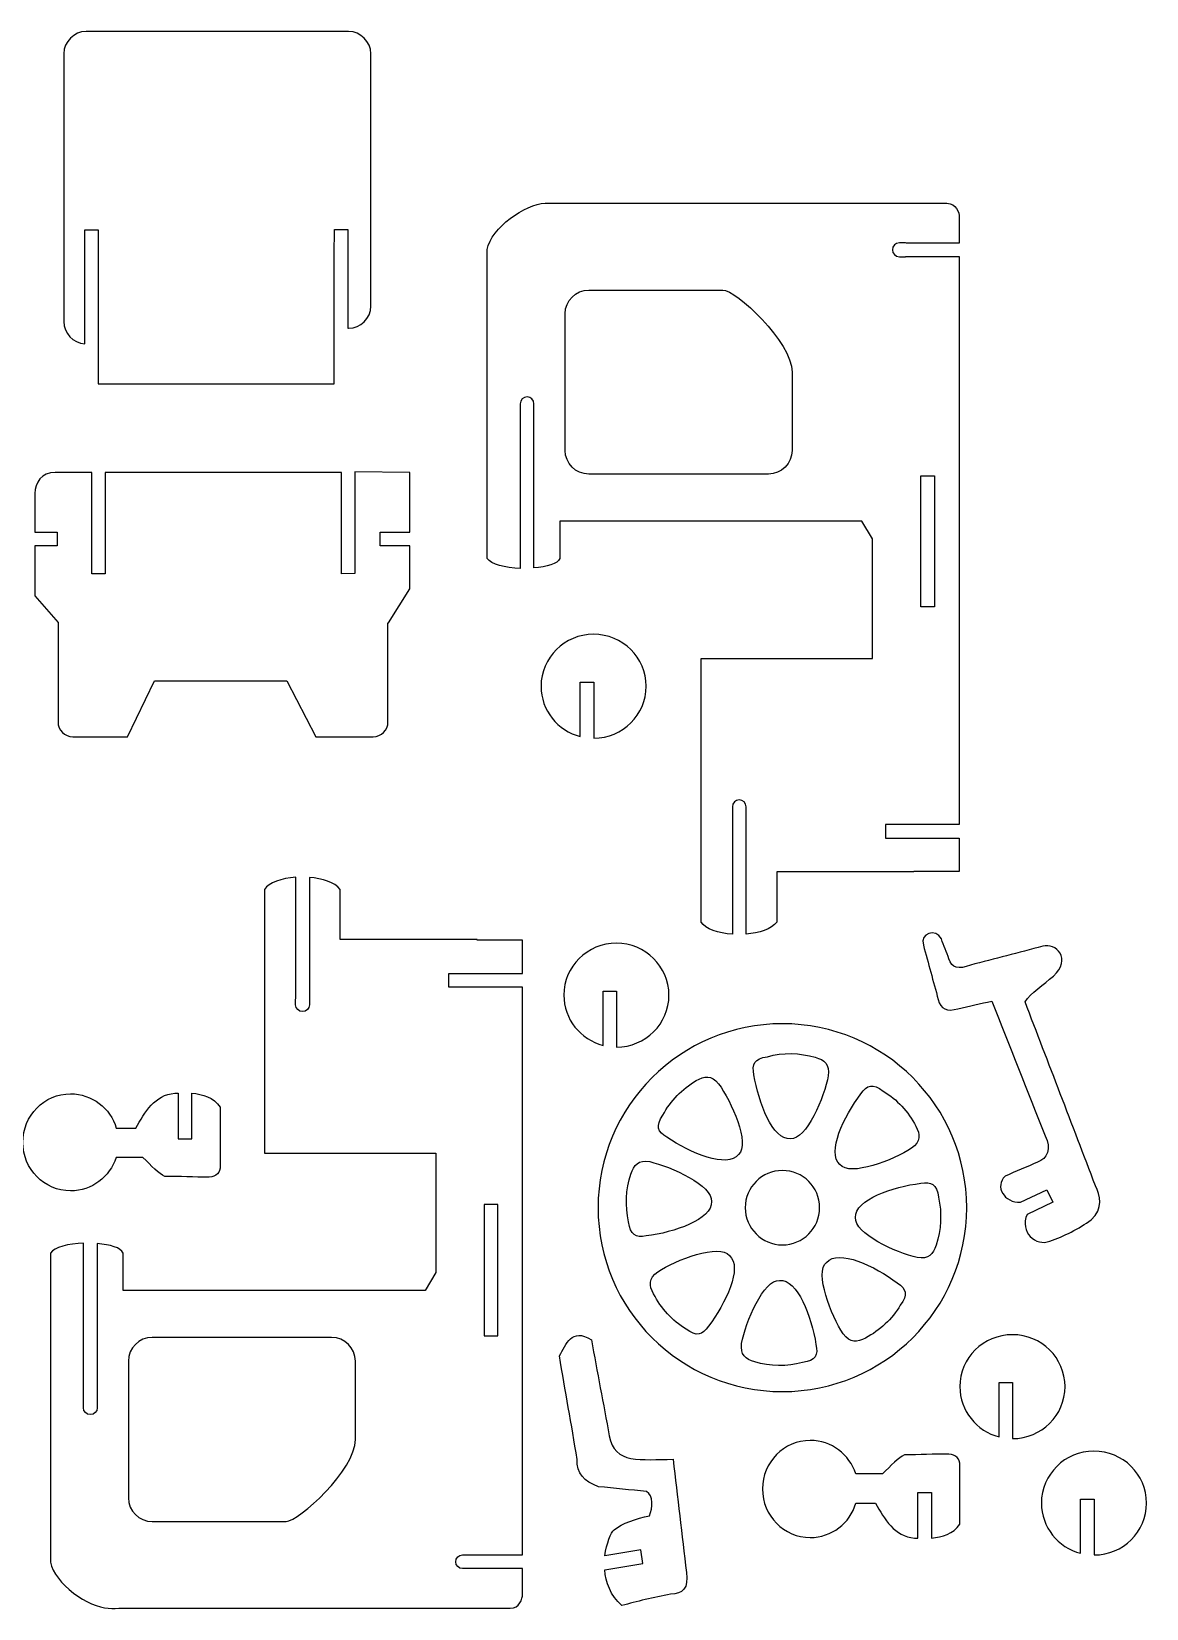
# Model space of a CAD drawing. Header units: inches. Extents: x -13.8 to 13.8, y -11.6 to 11.6.
# Drawn here: x -1.54 to 13.84, y -11.32 to 10.44 of the extents above; entities that cross this region are included whole.
import ezdxf

# ---------------------------------------------------------------- set-up
doc = ezdxf.new("R2010")
doc.units = ezdxf.units.IN
doc.header["$MEASUREMENT"] = 0
doc.layers.add('Layer 1', color=7, linetype='Continuous')

msp = doc.modelspace()

# ---------------------------------------------------------------- linework, layer by layer
at = {"layer": 'Layer 1', "color": 177}
for points, knots in [([(3.139, 10.13), (3.139, 10.13), (3.139, 6.65), (3.139, 6.65), (3.139, 6.65), (3.139, 6.482), (3.001, 6.344), (2.832, 6.344), (2.832, 6.344), (2.832, 6.344), (2.823, 6.344), (2.823, 6.344), (2.823, 6.344), (2.823, 6.344), (2.823, 7.704), (2.823, 7.704), (2.823, 7.704), (2.823, 7.704), (2.636, 7.704), (2.636, 7.704), (2.636, 7.704), (2.636, 7.704), (2.636, 7.539), (2.636, 7.539), (2.636, 7.539), (2.635, 7.528), (2.635, 7.516), (2.635, 7.503), (2.635, 7.503), (2.635, 7.503), (2.635, 5.575), (2.635, 5.575), (2.635, 5.575), (2.635, 5.575), (-0.621, 5.575), (-0.621, 5.575), (-0.621, 5.575), (-0.621, 5.575), (-0.621, 7.703), (-0.621, 7.703), (-0.621, 7.703), (-0.621, 7.703), (-0.809, 7.703), (-0.809, 7.703), (-0.809, 7.703), (-0.809, 7.703), (-0.809, 6.13), (-0.809, 6.13), (-0.809, 6.13), (-0.969, 6.141), (-1.096, 6.274), (-1.096, 6.436), (-1.096, 6.436), (-1.096, 6.436), (-1.096, 10.13), (-1.096, 10.13), (-1.096, 10.13), (-1.096, 10.299), (-0.958, 10.437), (-0.789, 10.437), (-0.789, 10.437), (-0.789, 10.437), (2.832, 10.437), (2.832, 10.437), (2.832, 10.437), (3.001, 10.437), (3.139, 10.299), (3.139, 10.13)], [0, 0, 0, 0, 0.055556, 0.055556, 0.055556, 0.055556, 0.111111, 0.111111, 0.111111, 0.111111, 0.166667, 0.166667, 0.166667, 0.166667, 0.222222, 0.222222, 0.222222, 0.222222, 0.277778, 0.277778, 0.277778, 0.277778, 0.333333, 0.333333, 0.333333, 0.333333, 0.388889, 0.388889, 0.388889, 0.388889, 0.444444, 0.444444, 0.444444, 0.444444, 0.5, 0.5, 0.5, 0.5, 0.555556, 0.555556, 0.555556, 0.555556, 0.611111, 0.611111, 0.611111, 0.611111, 0.666667, 0.666667, 0.666667, 0.666667, 0.722222, 0.722222, 0.722222, 0.722222, 0.777778, 0.777778, 0.777778, 0.777778, 0.833333, 0.833333, 0.833333, 0.833333, 0.888889, 0.888889, 0.888889, 0.888889, 1, 1, 1, 1]), ([(5.746, 3.683), (5.746, 3.683), (9.915, 3.683), (9.915, 3.683), (9.915, 3.683), (9.915, 3.683), (10.061, 3.439), (10.061, 3.439), (10.061, 3.439), (10.061, 3.439), (10.061, 1.79), (10.061, 1.79), (10.061, 1.79), (10.061, 1.79), (7.697, 1.79), (7.697, 1.79), (7.697, 1.79), (7.697, 1.79), (7.697, -0.621), (7.697, -0.621), (7.697, -0.621), (7.697, -0.621), (7.697, -1.156), (7.697, -1.156), (7.697, -1.156), (7.697, -1.156), (7.697, -1.848), (7.697, -1.848), (7.697, -1.848), (7.757, -1.944), (7.935, -2.002), (8.13, -2.015), (8.13, -2.015), (8.13, -2.015), (8.13, -0.354), (8.13, -0.354), (8.13, -0.354), (8.129, -0.348), (8.128, -0.341), (8.128, -0.335), (8.128, -0.335), (8.128, -0.335), (8.128, -0.257), (8.128, -0.257), (8.128, -0.257), (8.128, -0.205), (8.171, -0.162), (8.223, -0.162), (8.223, -0.162), (8.223, -0.162), (8.223, -0.162), (8.223, -0.162), (8.223, -0.162), (8.276, -0.162), (8.318, -0.205), (8.318, -0.257), (8.318, -0.257), (8.318, -0.257), (8.318, -0.335), (8.318, -0.335), (8.318, -0.335), (8.318, -0.339), (8.318, -0.344), (8.318, -0.348), (8.318, -0.348), (8.318, -0.348), (8.318, -2.014), (8.318, -2.014), (8.318, -2.014), (8.497, -2), (8.664, -1.946), (8.741, -1.848), (8.741, -1.848), (8.741, -1.848), (8.741, -1.156), (8.741, -1.156), (8.741, -1.156), (8.741, -1.156), (10.632, -1.156), (10.632, -1.156), (10.632, -1.156), (10.632, -1.156), (10.632, -1.148), (10.632, -1.148), (10.632, -1.148), (10.632, -1.148), (11.259, -1.148), (11.259, -1.148), (11.259, -1.148), (11.259, -1.148), (11.259, -0.689), (11.259, -0.689), (11.259, -0.689), (11.259, -0.689), (10.241, -0.689), (10.241, -0.689), (10.241, -0.689), (10.241, -0.689), (10.241, -0.502), (10.241, -0.502), (10.241, -0.502), (10.241, -0.502), (11.259, -0.502), (11.259, -0.502), (11.259, -0.502), (11.259, -0.502), (11.259, 7.332), (11.259, 7.332), (11.259, 7.332), (11.259, 7.332), (10.523, 7.332), (10.523, 7.332), (10.523, 7.332), (10.518, 7.331), (10.514, 7.331), (10.509, 7.331), (10.509, 7.331), (10.509, 7.331), (10.432, 7.331), (10.432, 7.331), (10.432, 7.331), (10.379, 7.331), (10.337, 7.374), (10.337, 7.426), (10.337, 7.426), (10.337, 7.426), (10.337, 7.426), (10.337, 7.426), (10.337, 7.426), (10.337, 7.479), (10.379, 7.521), (10.432, 7.521), (10.432, 7.521), (10.432, 7.521), (10.509, 7.521), (10.509, 7.521), (10.509, 7.521), (10.516, 7.521), (10.522, 7.521), (10.529, 7.519), (10.529, 7.519), (10.529, 7.519), (11.259, 7.519), (11.259, 7.519), (11.259, 7.519), (11.259, 7.519), (11.259, 7.872), (11.259, 7.872), (11.259, 7.872), (11.259, 7.938), (11.22, 8.068), (11.087, 8.068), (11.087, 8.068), (11.087, 8.068), (5.746, 8.069), (5.746, 8.069), (5.746, 8.069), (5.746, 8.069), (5.737, 8.069), (5.737, 8.069), (5.737, 8.069), (5.672, 8.069), (5.608, 8.071), (5.543, 8.068), (5.543, 8.068), (5.273, 8.059), (4.797, 7.729), (4.746, 7.43), (4.746, 7.43), (4.746, 5.797), (4.746, 4.802), (4.746, 3.168), (4.746, 3.168), (4.796, 3.084), (4.995, 3.039), (5.202, 3.032), (5.202, 3.032), (5.202, 3.032), (5.202, 5.205), (5.202, 5.205), (5.202, 5.205), (5.201, 5.212), (5.2, 5.218), (5.2, 5.225), (5.2, 5.225), (5.2, 5.225), (5.2, 5.303), (5.2, 5.303), (5.2, 5.303), (5.2, 5.355), (5.243, 5.398), (5.295, 5.398), (5.295, 5.398), (5.295, 5.398), (5.295, 5.398), (5.295, 5.398), (5.295, 5.398), (5.348, 5.398), (5.39, 5.355), (5.39, 5.303), (5.39, 5.303), (5.39, 5.303), (5.39, 5.225), (5.39, 5.225), (5.39, 5.225), (5.39, 5.22), (5.39, 5.216), (5.389, 5.212), (5.389, 5.212), (5.389, 5.212), (5.389, 3.037), (5.389, 3.037), (5.389, 3.037), (5.567, 3.051), (5.719, 3.096), (5.746, 3.168), (5.746, 3.168), (5.746, 3.168), (5.746, 3.683), (5.746, 3.683)], [0, 0, 0, 0, 0.017857, 0.017857, 0.017857, 0.017857, 0.035714, 0.035714, 0.035714, 0.035714, 0.053571, 0.053571, 0.053571, 0.053571, 0.071429, 0.071429, 0.071429, 0.071429, 0.089286, 0.089286, 0.089286, 0.089286, 0.107143, 0.107143, 0.107143, 0.107143, 0.125, 0.125, 0.125, 0.125, 0.142857, 0.142857, 0.142857, 0.142857, 0.160714, 0.160714, 0.160714, 0.160714, 0.178571, 0.178571, 0.178571, 0.178571, 0.196429, 0.196429, 0.196429, 0.196429, 0.214286, 0.214286, 0.214286, 0.214286, 0.232143, 0.232143, 0.232143, 0.232143, 0.25, 0.25, 0.25, 0.25, 0.267857, 0.267857, 0.267857, 0.267857, 0.285714, 0.285714, 0.285714, 0.285714, 0.303571, 0.303571, 0.303571, 0.303571, 0.321429, 0.321429, 0.321429, 0.321429, 0.339286, 0.339286, 0.339286, 0.339286, 0.357143, 0.357143, 0.357143, 0.357143, 0.375, 0.375, 0.375, 0.375, 0.392857, 0.392857, 0.392857, 0.392857, 0.410714, 0.410714, 0.410714, 0.410714, 0.428571, 0.428571, 0.428571, 0.428571, 0.446429, 0.446429, 0.446429, 0.446429, 0.464286, 0.464286, 0.464286, 0.464286, 0.482143, 0.482143, 0.482143, 0.482143, 0.5, 0.5, 0.5, 0.5, 0.517857, 0.517857, 0.517857, 0.517857, 0.535714, 0.535714, 0.535714, 0.535714, 0.553571, 0.553571, 0.553571, 0.553571, 0.571429, 0.571429, 0.571429, 0.571429, 0.589286, 0.589286, 0.589286, 0.589286, 0.607143, 0.607143, 0.607143, 0.607143, 0.625, 0.625, 0.625, 0.625, 0.642857, 0.642857, 0.642857, 0.642857, 0.660714, 0.660714, 0.660714, 0.660714, 0.678571, 0.678571, 0.678571, 0.678571, 0.696429, 0.696429, 0.696429, 0.696429, 0.714286, 0.714286, 0.714286, 0.714286, 0.732143, 0.732143, 0.732143, 0.732143, 0.75, 0.75, 0.75, 0.75, 0.767857, 0.767857, 0.767857, 0.767857, 0.785714, 0.785714, 0.785714, 0.785714, 0.803571, 0.803571, 0.803571, 0.803571, 0.821429, 0.821429, 0.821429, 0.821429, 0.839286, 0.839286, 0.839286, 0.839286, 0.857143, 0.857143, 0.857143, 0.857143, 0.875, 0.875, 0.875, 0.875, 0.892857, 0.892857, 0.892857, 0.892857, 0.910714, 0.910714, 0.910714, 0.910714, 0.928571, 0.928571, 0.928571, 0.928571, 0.946429, 0.946429, 0.946429, 0.946429, 0.964286, 0.964286, 0.964286, 0.964286, 1, 1, 1, 1]), ([(6.148, 4.332), (6.148, 4.332), (8.625, 4.332), (8.625, 4.332), (8.625, 4.332), (8.805, 4.332), (8.952, 4.479), (8.952, 4.659), (8.952, 4.659), (8.952, 4.659), (8.952, 5.738), (8.952, 5.738), (8.952, 5.738), (8.952, 6.161), (8.174, 6.871), (7.995, 6.871), (7.995, 6.871), (7.995, 6.871), (6.148, 6.871), (6.148, 6.871), (6.148, 6.871), (5.968, 6.871), (5.821, 6.724), (5.821, 6.544), (5.821, 6.544), (5.821, 6.544), (5.821, 4.659), (5.821, 4.659), (5.821, 4.659), (5.821, 4.479), (5.968, 4.332), (6.148, 4.332)], [0, 0, 0, 0, 0.111111, 0.111111, 0.111111, 0.111111, 0.222222, 0.222222, 0.222222, 0.222222, 0.333333, 0.333333, 0.333333, 0.333333, 0.444444, 0.444444, 0.444444, 0.444444, 0.555556, 0.555556, 0.555556, 0.555556, 0.666667, 0.666667, 0.666667, 0.666667, 0.777778, 0.777778, 0.777778, 0.777778, 1, 1, 1, 1]), ([(-0.92, 4.356), (-0.92, 4.356), (-0.711, 4.356), (-0.711, 4.356), (-0.711, 4.356), (-0.711, 4.356), (-0.711, 2.955), (-0.711, 2.955), (-0.711, 2.955), (-0.711, 2.955), (-0.524, 2.955), (-0.524, 2.955), (-0.524, 2.955), (-0.524, 2.955), (-0.524, 4.356), (-0.524, 4.356), (-0.524, 4.356), (-0.524, 4.356), (2.734, 4.356), (2.734, 4.356), (2.734, 4.356), (2.734, 4.356), (2.734, 2.955), (2.734, 2.955), (2.734, 2.955), (2.734, 2.955), (2.92, 2.961), (2.92, 2.961), (2.92, 2.961), (2.92, 2.961), (2.92, 4.362), (2.92, 4.362), (2.92, 4.362), (2.92, 4.362), (3.678, 4.356), (3.678, 4.356), (3.678, 4.356), (3.678, 4.356), (3.678, 3.53), (3.678, 3.53), (3.678, 3.53), (3.678, 3.53), (3.27, 3.53), (3.27, 3.53), (3.27, 3.53), (3.27, 3.53), (3.27, 3.342), (3.27, 3.342), (3.27, 3.342), (3.27, 3.342), (3.678, 3.342), (3.678, 3.342), (3.678, 3.342), (3.678, 3.342), (3.678, 2.748), (3.678, 2.748), (3.678, 2.748), (3.678, 2.748), (3.382, 2.281), (3.382, 2.281), (3.382, 2.281), (3.382, 2.281), (3.376, 2.281), (3.376, 2.281), (3.376, 2.281), (3.376, 2.281), (3.376, 0.913), (3.376, 0.913), (3.376, 0.913), (3.376, 0.8), (3.284, 0.708), (3.172, 0.708), (3.172, 0.708), (3.172, 0.708), (2.382, 0.708), (2.382, 0.708), (2.382, 0.708), (2.382, 0.708), (1.98, 1.481), (1.98, 1.481), (1.98, 1.481), (1.98, 1.481), (0.154, 1.481), (0.154, 1.481), (0.154, 1.481), (0.154, 1.481), (-0.217, 0.708), (-0.217, 0.708), (-0.217, 0.708), (-0.217, 0.708), (-0.973, 0.708), (-0.973, 0.708), (-0.973, 0.708), (-1.085, 0.708), (-1.177, 0.8), (-1.177, 0.913), (-1.177, 0.913), (-1.177, 0.913), (-1.177, 2.284), (-1.177, 2.284), (-1.177, 2.284), (-1.177, 2.284), (-1.497, 2.651), (-1.497, 2.651), (-1.497, 2.651), (-1.497, 2.651), (-1.497, 3.342), (-1.497, 3.342), (-1.497, 3.342), (-1.497, 3.342), (-1.19, 3.342), (-1.19, 3.342), (-1.19, 3.342), (-1.19, 3.342), (-1.19, 3.53), (-1.19, 3.53), (-1.19, 3.53), (-1.19, 3.53), (-1.497, 3.53), (-1.497, 3.53), (-1.497, 3.53), (-1.497, 3.53), (-1.497, 4.066), (-1.497, 4.066), (-1.497, 4.066), (-1.496, 4.206), (-1.402, 4.36), (-1.217, 4.356), (-1.217, 4.356), (-1.217, 4.356), (-0.92, 4.356), (-0.92, 4.356)], [0, 0, 0, 0, 0.029412, 0.029412, 0.029412, 0.029412, 0.058824, 0.058824, 0.058824, 0.058824, 0.088235, 0.088235, 0.088235, 0.088235, 0.117647, 0.117647, 0.117647, 0.117647, 0.147059, 0.147059, 0.147059, 0.147059, 0.176471, 0.176471, 0.176471, 0.176471, 0.205882, 0.205882, 0.205882, 0.205882, 0.235294, 0.235294, 0.235294, 0.235294, 0.264706, 0.264706, 0.264706, 0.264706, 0.294118, 0.294118, 0.294118, 0.294118, 0.323529, 0.323529, 0.323529, 0.323529, 0.352941, 0.352941, 0.352941, 0.352941, 0.382353, 0.382353, 0.382353, 0.382353, 0.411765, 0.411765, 0.411765, 0.411765, 0.441176, 0.441176, 0.441176, 0.441176, 0.470588, 0.470588, 0.470588, 0.470588, 0.5, 0.5, 0.5, 0.5, 0.529412, 0.529412, 0.529412, 0.529412, 0.558824, 0.558824, 0.558824, 0.558824, 0.588235, 0.588235, 0.588235, 0.588235, 0.617647, 0.617647, 0.617647, 0.617647, 0.647059, 0.647059, 0.647059, 0.647059, 0.676471, 0.676471, 0.676471, 0.676471, 0.705882, 0.705882, 0.705882, 0.705882, 0.735294, 0.735294, 0.735294, 0.735294, 0.764706, 0.764706, 0.764706, 0.764706, 0.794118, 0.794118, 0.794118, 0.794118, 0.823529, 0.823529, 0.823529, 0.823529, 0.852941, 0.852941, 0.852941, 0.852941, 0.882353, 0.882353, 0.882353, 0.882353, 0.911765, 0.911765, 0.911765, 0.911765, 0.941176, 0.941176, 0.941176, 0.941176, 1, 1, 1, 1]), ([(10.727, 2.499), (10.727, 2.499), (10.917, 2.499), (10.917, 2.499), (10.917, 2.499), (10.917, 2.499), (10.917, 4.31), (10.917, 4.31), (10.917, 4.31), (10.917, 4.31), (10.727, 4.31), (10.727, 4.31), (10.727, 4.31), (10.727, 4.31), (10.727, 2.499), (10.727, 2.499)], [0, 0, 0, 0, 0.2, 0.2, 0.2, 0.2, 0.4, 0.4, 0.4, 0.4, 0.6, 0.6, 0.6, 0.6, 1, 1, 1, 1]), ([(6.213, 2.122), (6.614, 2.122), (6.939, 1.801), (6.939, 1.406), (6.939, 1.406), (6.939, 1.011), (6.615, 0.69), (6.216, 0.689), (6.216, 0.689), (6.216, 0.689), (6.216, 1.461), (6.216, 1.461), (6.216, 1.461), (6.216, 1.461), (6.029, 1.461), (6.029, 1.461), (6.029, 1.461), (6.029, 1.461), (6.029, 0.712), (6.029, 0.712), (6.029, 0.712), (5.718, 0.793), (5.488, 1.073), (5.488, 1.406), (5.488, 1.406), (5.488, 1.801), (5.813, 2.122), (6.213, 2.122)], [0, 0, 0, 0, 0.125, 0.125, 0.125, 0.125, 0.25, 0.25, 0.25, 0.25, 0.375, 0.375, 0.375, 0.375, 0.5, 0.5, 0.5, 0.5, 0.625, 0.625, 0.625, 0.625, 0.75, 0.75, 0.75, 0.75, 1, 1, 1, 1]), ([(-0.28, -6.928), (-0.28, -6.928), (3.889, -6.928), (3.889, -6.928), (3.889, -6.928), (3.889, -6.928), (4.035, -6.683), (4.035, -6.683), (4.035, -6.683), (4.035, -6.683), (4.035, -5.034), (4.035, -5.034), (4.035, -5.034), (4.035, -5.034), (1.671, -5.034), (1.671, -5.034), (1.671, -5.034), (1.671, -5.034), (1.671, -2.624), (1.671, -2.624), (1.671, -2.624), (1.671, -2.624), (1.671, -2.089), (1.671, -2.089), (1.671, -2.089), (1.671, -2.089), (1.671, -1.397), (1.671, -1.397), (1.671, -1.397), (1.731, -1.301), (1.909, -1.243), (2.104, -1.23), (2.104, -1.23), (2.104, -1.23), (2.104, -2.891), (2.104, -2.891), (2.104, -2.891), (2.103, -2.897), (2.102, -2.904), (2.102, -2.91), (2.102, -2.91), (2.102, -2.91), (2.102, -2.988), (2.102, -2.988), (2.102, -2.988), (2.102, -3.04), (2.145, -3.083), (2.197, -3.083), (2.197, -3.083), (2.197, -3.083), (2.197, -3.083), (2.197, -3.083), (2.197, -3.083), (2.25, -3.083), (2.293, -3.04), (2.293, -2.988), (2.293, -2.988), (2.293, -2.988), (2.293, -2.91), (2.293, -2.91), (2.293, -2.91), (2.293, -2.906), (2.292, -2.901), (2.292, -2.897), (2.292, -2.897), (2.292, -2.897), (2.292, -1.231), (2.292, -1.231), (2.292, -1.231), (2.471, -1.245), (2.638, -1.298), (2.715, -1.397), (2.715, -1.397), (2.715, -1.397), (2.715, -2.089), (2.715, -2.089), (2.715, -2.089), (2.715, -2.089), (4.606, -2.089), (4.606, -2.089), (4.606, -2.089), (4.606, -2.089), (4.606, -2.097), (4.606, -2.097), (4.606, -2.097), (4.606, -2.097), (5.233, -2.097), (5.233, -2.097), (5.233, -2.097), (5.233, -2.097), (5.233, -2.556), (5.233, -2.556), (5.233, -2.556), (5.233, -2.556), (4.215, -2.556), (4.215, -2.556), (4.215, -2.556), (4.215, -2.556), (4.215, -2.743), (4.215, -2.743), (4.215, -2.743), (4.215, -2.743), (5.233, -2.743), (5.233, -2.743), (5.233, -2.743), (5.233, -2.743), (5.233, -10.577), (5.233, -10.577), (5.233, -10.577), (5.233, -10.577), (4.497, -10.577), (4.497, -10.577), (4.497, -10.577), (4.492, -10.576), (4.488, -10.576), (4.483, -10.576), (4.483, -10.576), (4.483, -10.576), (4.406, -10.576), (4.406, -10.576), (4.406, -10.576), (4.353, -10.576), (4.311, -10.619), (4.311, -10.671), (4.311, -10.671), (4.311, -10.671), (4.311, -10.671), (4.311, -10.671), (4.311, -10.671), (4.311, -10.723), (4.353, -10.766), (4.406, -10.766), (4.406, -10.766), (4.406, -10.766), (4.483, -10.766), (4.483, -10.766), (4.483, -10.766), (4.49, -10.766), (4.497, -10.765), (4.503, -10.764), (4.503, -10.764), (4.503, -10.764), (5.233, -10.764), (5.233, -10.764), (5.233, -10.764), (5.233, -10.764), (5.233, -11.117), (5.233, -11.117), (5.233, -11.117), (5.233, -11.183), (5.194, -11.313), (5.061, -11.313), (5.061, -11.313), (5.061, -11.313), (-0.28, -11.313), (-0.28, -11.313), (-0.28, -11.313), (-0.28, -11.313), (-0.289, -11.313), (-0.289, -11.313), (-0.289, -11.313), (-0.354, -11.313), (-0.418, -11.315), (-0.483, -11.313), (-0.483, -11.313), (-0.753, -11.304), (-1.229, -10.973), (-1.28, -10.675), (-1.28, -10.675), (-1.28, -9.042), (-1.28, -8.047), (-1.28, -6.413), (-1.28, -6.413), (-1.23, -6.329), (-1.031, -6.284), (-0.824, -6.277), (-0.824, -6.277), (-0.824, -6.277), (-0.824, -8.45), (-0.824, -8.45), (-0.824, -8.45), (-0.825, -8.457), (-0.826, -8.463), (-0.826, -8.47), (-0.826, -8.47), (-0.826, -8.47), (-0.826, -8.547), (-0.826, -8.547), (-0.826, -8.547), (-0.826, -8.6), (-0.783, -8.642), (-0.731, -8.642), (-0.731, -8.642), (-0.731, -8.642), (-0.731, -8.642), (-0.731, -8.642), (-0.731, -8.642), (-0.678, -8.642), (-0.635, -8.6), (-0.635, -8.547), (-0.635, -8.547), (-0.635, -8.547), (-0.635, -8.47), (-0.635, -8.47), (-0.635, -8.47), (-0.635, -8.465), (-0.636, -8.461), (-0.636, -8.456), (-0.636, -8.456), (-0.636, -8.456), (-0.636, -6.282), (-0.636, -6.282), (-0.636, -6.282), (-0.458, -6.296), (-0.307, -6.34), (-0.28, -6.413), (-0.28, -6.413), (-0.28, -6.413), (-0.28, -6.928), (-0.28, -6.928)], [0, 0, 0, 0, 0.017857, 0.017857, 0.017857, 0.017857, 0.035714, 0.035714, 0.035714, 0.035714, 0.053571, 0.053571, 0.053571, 0.053571, 0.071429, 0.071429, 0.071429, 0.071429, 0.089286, 0.089286, 0.089286, 0.089286, 0.107143, 0.107143, 0.107143, 0.107143, 0.125, 0.125, 0.125, 0.125, 0.142857, 0.142857, 0.142857, 0.142857, 0.160714, 0.160714, 0.160714, 0.160714, 0.178571, 0.178571, 0.178571, 0.178571, 0.196429, 0.196429, 0.196429, 0.196429, 0.214286, 0.214286, 0.214286, 0.214286, 0.232143, 0.232143, 0.232143, 0.232143, 0.25, 0.25, 0.25, 0.25, 0.267857, 0.267857, 0.267857, 0.267857, 0.285714, 0.285714, 0.285714, 0.285714, 0.303571, 0.303571, 0.303571, 0.303571, 0.321429, 0.321429, 0.321429, 0.321429, 0.339286, 0.339286, 0.339286, 0.339286, 0.357143, 0.357143, 0.357143, 0.357143, 0.375, 0.375, 0.375, 0.375, 0.392857, 0.392857, 0.392857, 0.392857, 0.410714, 0.410714, 0.410714, 0.410714, 0.428571, 0.428571, 0.428571, 0.428571, 0.446429, 0.446429, 0.446429, 0.446429, 0.464286, 0.464286, 0.464286, 0.464286, 0.482143, 0.482143, 0.482143, 0.482143, 0.5, 0.5, 0.5, 0.5, 0.517857, 0.517857, 0.517857, 0.517857, 0.535714, 0.535714, 0.535714, 0.535714, 0.553571, 0.553571, 0.553571, 0.553571, 0.571429, 0.571429, 0.571429, 0.571429, 0.589286, 0.589286, 0.589286, 0.589286, 0.607143, 0.607143, 0.607143, 0.607143, 0.625, 0.625, 0.625, 0.625, 0.642857, 0.642857, 0.642857, 0.642857, 0.660714, 0.660714, 0.660714, 0.660714, 0.678571, 0.678571, 0.678571, 0.678571, 0.696429, 0.696429, 0.696429, 0.696429, 0.714286, 0.714286, 0.714286, 0.714286, 0.732143, 0.732143, 0.732143, 0.732143, 0.75, 0.75, 0.75, 0.75, 0.767857, 0.767857, 0.767857, 0.767857, 0.785714, 0.785714, 0.785714, 0.785714, 0.803571, 0.803571, 0.803571, 0.803571, 0.821429, 0.821429, 0.821429, 0.821429, 0.839286, 0.839286, 0.839286, 0.839286, 0.857143, 0.857143, 0.857143, 0.857143, 0.875, 0.875, 0.875, 0.875, 0.892857, 0.892857, 0.892857, 0.892857, 0.910714, 0.910714, 0.910714, 0.910714, 0.928571, 0.928571, 0.928571, 0.928571, 0.946429, 0.946429, 0.946429, 0.946429, 0.964286, 0.964286, 0.964286, 0.964286, 1, 1, 1, 1]), ([(11.413, -2.441), (11.746, -2.352), (12.077, -2.27), (12.411, -2.181), (12.411, -2.181), (12.593, -2.127), (12.817, -2.355), (12.557, -2.594), (12.557, -2.594), (12.427, -2.708), (12.244, -2.826), (12.166, -2.947), (12.166, -2.947), (12.491, -3.793), (12.815, -4.639), (13.139, -5.485), (13.139, -5.485), (13.203, -5.612), (13.249, -5.803), (13.079, -5.953), (13.079, -5.953), (12.916, -6.078), (12.697, -6.183), (12.51, -6.248), (12.51, -6.248), (12.317, -6.329), (12.085, -6.12), (12.196, -5.879), (12.196, -5.879), (12.196, -5.879), (12.548, -5.712), (12.548, -5.712), (12.548, -5.712), (12.548, -5.712), (12.466, -5.543), (12.466, -5.543), (12.466, -5.543), (12.466, -5.543), (12.106, -5.711), (12.106, -5.711), (12.106, -5.711), (11.876, -5.725), (11.746, -5.493), (11.89, -5.351), (11.89, -5.351), (12.039, -5.288), (12.189, -5.224), (12.338, -5.16), (12.338, -5.16), (12.474, -5.114), (12.536, -4.968), (12.443, -4.798), (12.443, -4.798), (12.198, -4.178), (11.953, -3.557), (11.708, -2.937), (11.708, -2.937), (11.552, -2.972), (11.397, -3.007), (11.241, -3.042), (11.241, -3.042), (11.088, -3.088), (11.003, -3.05), (10.968, -2.915), (10.968, -2.915), (10.901, -2.663), (10.831, -2.416), (10.764, -2.164), (10.764, -2.164), (10.709, -2.005), (10.936, -1.923), (11.012, -2.079), (11.012, -2.079), (11.047, -2.171), (11.082, -2.263), (11.117, -2.355), (11.117, -2.355), (11.154, -2.481), (11.251, -2.505), (11.413, -2.441)], [0, 0, 0, 0, 0.047619, 0.047619, 0.047619, 0.047619, 0.095238, 0.095238, 0.095238, 0.095238, 0.142857, 0.142857, 0.142857, 0.142857, 0.190476, 0.190476, 0.190476, 0.190476, 0.238095, 0.238095, 0.238095, 0.238095, 0.285714, 0.285714, 0.285714, 0.285714, 0.333333, 0.333333, 0.333333, 0.333333, 0.380952, 0.380952, 0.380952, 0.380952, 0.428571, 0.428571, 0.428571, 0.428571, 0.47619, 0.47619, 0.47619, 0.47619, 0.52381, 0.52381, 0.52381, 0.52381, 0.571429, 0.571429, 0.571429, 0.571429, 0.619048, 0.619048, 0.619048, 0.619048, 0.666667, 0.666667, 0.666667, 0.666667, 0.714286, 0.714286, 0.714286, 0.714286, 0.761905, 0.761905, 0.761905, 0.761905, 0.809524, 0.809524, 0.809524, 0.809524, 0.857143, 0.857143, 0.857143, 0.857143, 0.904762, 0.904762, 0.904762, 0.904762, 1, 1, 1, 1]), ([(6.528, -2.138), (6.928, -2.138), (7.253, -2.459), (7.253, -2.855), (7.253, -2.855), (7.253, -3.25), (6.93, -3.57), (6.53, -3.572), (6.53, -3.572), (6.53, -3.572), (6.53, -2.799), (6.53, -2.799), (6.53, -2.799), (6.53, -2.799), (6.343, -2.799), (6.343, -2.799), (6.343, -2.799), (6.343, -2.799), (6.343, -3.548), (6.343, -3.548), (6.343, -3.548), (6.032, -3.467), (5.803, -3.188), (5.803, -2.855), (5.803, -2.855), (5.803, -2.459), (6.127, -2.138), (6.528, -2.138)], [0, 0, 0, 0, 0.125, 0.125, 0.125, 0.125, 0.25, 0.25, 0.25, 0.25, 0.375, 0.375, 0.375, 0.375, 0.5, 0.5, 0.5, 0.5, 0.625, 0.625, 0.625, 0.625, 0.75, 0.75, 0.75, 0.75, 1, 1, 1, 1]), ([(8.819, -3.25), (10.223, -3.25), (11.362, -4.386), (11.362, -5.787), (11.362, -5.787), (11.362, -7.188), (10.223, -8.324), (8.819, -8.324), (8.819, -8.324), (7.414, -8.324), (6.275, -7.188), (6.275, -5.787), (6.275, -5.787), (6.275, -4.386), (7.414, -3.25), (8.819, -3.25)], [0, 0, 0, 0, 0.2, 0.2, 0.2, 0.2, 0.4, 0.4, 0.4, 0.4, 0.6, 0.6, 0.6, 0.6, 1, 1, 1, 1]), ([(8.611, -3.704), (8.43, -3.729), (8.395, -3.81), (8.426, -3.954), (8.426, -3.954), (8.488, -4.335), (8.682, -4.858), (8.93, -4.836), (8.93, -4.836), (9.15, -4.856), (9.398, -4.257), (9.452, -3.968), (9.452, -3.968), (9.474, -3.812), (9.398, -3.746), (9.272, -3.713), (9.272, -3.713), (9.055, -3.65), (8.828, -3.644), (8.611, -3.704)], [0, 0, 0, 0, 0.166667, 0.166667, 0.166667, 0.166667, 0.333333, 0.333333, 0.333333, 0.333333, 0.5, 0.5, 0.5, 0.5, 0.666667, 0.666667, 0.666667, 0.666667, 1, 1, 1, 1]), ([(7.17, -4.51), (7.064, -4.659), (7.099, -4.74), (7.225, -4.816), (7.225, -4.816), (7.544, -5.032), (8.059, -5.249), (8.213, -5.054), (8.213, -5.054), (8.379, -4.907), (8.112, -4.316), (7.938, -4.078), (7.938, -4.078), (7.84, -3.956), (7.74, -3.966), (7.629, -4.035), (7.629, -4.035), (7.435, -4.15), (7.275, -4.311), (7.17, -4.51)], [0, 0, 0, 0, 0.166667, 0.166667, 0.166667, 0.166667, 0.333333, 0.333333, 0.333333, 0.333333, 0.5, 0.5, 0.5, 0.5, 0.666667, 0.666667, 0.666667, 0.666667, 1, 1, 1, 1]), ([(10.209, -4.179), (10.066, -4.065), (9.983, -4.096), (9.901, -4.218), (9.901, -4.218), (9.668, -4.526), (9.425, -5.028), (9.612, -5.192), (9.612, -5.192), (9.75, -5.365), (10.354, -5.129), (10.601, -4.968), (10.601, -4.968), (10.728, -4.876), (10.723, -4.775), (10.659, -4.662), (10.659, -4.662), (10.555, -4.461), (10.402, -4.294), (10.209, -4.179)], [0, 0, 0, 0, 0.166667, 0.166667, 0.166667, 0.166667, 0.333333, 0.333333, 0.333333, 0.333333, 0.5, 0.5, 0.5, 0.5, 0.666667, 0.666667, 0.666667, 0.666667, 1, 1, 1, 1]), ([(-1.003, -5.555), (-0.71, -5.555), (-0.462, -5.361), (-0.376, -5.094), (-0.376, -5.094), (-0.376, -5.094), (-0.005, -5.094), (-0.005, -5.094), (-0.005, -5.094), (0.108, -5.21), (0.22, -5.319), (0.295, -5.355), (0.295, -5.355), (0.504, -5.355), (0.699, -5.367), (0.908, -5.367), (0.908, -5.367), (1.009, -5.353), (1.064, -5.309), (1.062, -5.207), (1.062, -5.207), (1.062, -4.938), (1.062, -4.669), (1.062, -4.401), (1.062, -4.401), (0.969, -4.264), (0.821, -4.22), (0.67, -4.208), (0.67, -4.208), (0.67, -4.208), (0.67, -4.838), (0.67, -4.838), (0.67, -4.838), (0.67, -4.838), (0.483, -4.838), (0.483, -4.838), (0.483, -4.838), (0.483, -4.838), (0.483, -4.206), (0.483, -4.206), (0.483, -4.206), (0.467, -4.207), (0.45, -4.207), (0.434, -4.208), (0.434, -4.208), (0.161, -4.23), (0.016, -4.471), (-0.101, -4.688), (-0.101, -4.688), (-0.101, -4.688), (-0.373, -4.688), (-0.373, -4.688), (-0.373, -4.688), (-0.456, -4.415), (-0.706, -4.216), (-1.003, -4.216), (-1.003, -4.216), (-1.367, -4.216), (-1.662, -4.516), (-1.662, -4.886), (-1.662, -4.886), (-1.662, -5.255), (-1.367, -5.555), (-1.003, -5.555)], [0, 0, 0, 0, 0.058824, 0.058824, 0.058824, 0.058824, 0.117647, 0.117647, 0.117647, 0.117647, 0.176471, 0.176471, 0.176471, 0.176471, 0.235294, 0.235294, 0.235294, 0.235294, 0.294118, 0.294118, 0.294118, 0.294118, 0.352941, 0.352941, 0.352941, 0.352941, 0.411765, 0.411765, 0.411765, 0.411765, 0.470588, 0.470588, 0.470588, 0.470588, 0.529412, 0.529412, 0.529412, 0.529412, 0.588235, 0.588235, 0.588235, 0.588235, 0.647059, 0.647059, 0.647059, 0.647059, 0.705882, 0.705882, 0.705882, 0.705882, 0.764706, 0.764706, 0.764706, 0.764706, 0.823529, 0.823529, 0.823529, 0.823529, 0.882353, 0.882353, 0.882353, 0.882353, 1, 1, 1, 1]), ([(6.697, -5.983), (6.715, -6.165), (6.795, -6.203), (6.94, -6.177), (6.94, -6.177), (7.323, -6.129), (7.852, -5.952), (7.839, -5.704), (7.839, -5.704), (7.867, -5.484), (7.277, -5.216), (6.989, -5.152), (6.989, -5.152), (6.834, -5.125), (6.766, -5.198), (6.729, -5.323), (6.729, -5.323), (6.658, -5.538), (6.644, -5.764), (6.697, -5.983)], [0, 0, 0, 0, 0.166667, 0.166667, 0.166667, 0.166667, 0.333333, 0.333333, 0.333333, 0.333333, 0.5, 0.5, 0.5, 0.5, 0.666667, 0.666667, 0.666667, 0.666667, 1, 1, 1, 1]), ([(8.819, -5.274), (9.102, -5.274), (9.332, -5.504), (9.332, -5.787), (9.332, -5.787), (9.332, -6.07), (9.102, -6.3), (8.819, -6.3), (8.819, -6.3), (8.535, -6.3), (8.305, -6.07), (8.305, -5.787), (8.305, -5.787), (8.305, -5.504), (8.535, -5.274), (8.819, -5.274)], [0, 0, 0, 0, 0.2, 0.2, 0.2, 0.2, 0.4, 0.4, 0.4, 0.4, 0.6, 0.6, 0.6, 0.6, 1, 1, 1, 1]), ([(10.971, -5.644), (10.952, -5.462), (10.872, -5.424), (10.728, -5.45), (10.728, -5.45), (10.345, -5.498), (9.815, -5.675), (9.828, -5.923), (9.828, -5.923), (9.8, -6.143), (10.391, -6.411), (10.678, -6.475), (10.678, -6.475), (10.833, -6.502), (10.902, -6.429), (10.939, -6.304), (10.939, -6.304), (11.009, -6.089), (11.023, -5.863), (10.971, -5.644)], [0, 0, 0, 0, 0.166667, 0.166667, 0.166667, 0.166667, 0.333333, 0.333333, 0.333333, 0.333333, 0.5, 0.5, 0.5, 0.5, 0.666667, 0.666667, 0.666667, 0.666667, 1, 1, 1, 1]), ([(4.701, -5.744), (4.701, -5.744), (4.891, -5.744), (4.891, -5.744), (4.891, -5.744), (4.891, -5.744), (4.891, -7.555), (4.891, -7.555), (4.891, -7.555), (4.891, -7.555), (4.701, -7.555), (4.701, -7.555), (4.701, -7.555), (4.701, -7.555), (4.701, -5.744), (4.701, -5.744)], [0, 0, 0, 0, 0.2, 0.2, 0.2, 0.2, 0.4, 0.4, 0.4, 0.4, 0.6, 0.6, 0.6, 0.6, 1, 1, 1, 1]), ([(7.491, -7.461), (7.634, -7.574), (7.717, -7.543), (7.799, -7.421), (7.799, -7.421), (8.032, -7.114), (8.275, -6.611), (8.088, -6.447), (8.088, -6.447), (7.95, -6.274), (7.346, -6.51), (7.099, -6.671), (7.099, -6.671), (6.972, -6.763), (6.977, -6.864), (7.041, -6.977), (7.041, -6.977), (7.145, -7.178), (7.298, -7.345), (7.491, -7.461)], [0, 0, 0, 0, 0.166667, 0.166667, 0.166667, 0.166667, 0.333333, 0.333333, 0.333333, 0.333333, 0.5, 0.5, 0.5, 0.5, 0.666667, 0.666667, 0.666667, 0.666667, 1, 1, 1, 1]), ([(10.445, -7.132), (10.558, -6.988), (10.527, -6.905), (10.404, -6.824), (10.404, -6.824), (10.095, -6.593), (9.591, -6.353), (9.428, -6.541), (9.428, -6.541), (9.256, -6.679), (9.495, -7.282), (9.658, -7.528), (9.658, -7.528), (9.751, -7.655), (9.851, -7.65), (9.965, -7.585), (9.965, -7.585), (10.165, -7.479), (10.331, -7.326), (10.445, -7.132)], [0, 0, 0, 0, 0.166667, 0.166667, 0.166667, 0.166667, 0.333333, 0.333333, 0.333333, 0.333333, 0.5, 0.5, 0.5, 0.5, 0.666667, 0.666667, 0.666667, 0.666667, 1, 1, 1, 1]), ([(9.097, -7.923), (9.278, -7.898), (9.313, -7.817), (9.282, -7.673), (9.282, -7.673), (9.221, -7.292), (9.026, -6.769), (8.778, -6.791), (8.778, -6.791), (8.558, -6.771), (8.31, -7.37), (8.256, -7.659), (8.256, -7.659), (8.234, -7.815), (8.31, -7.881), (8.436, -7.914), (8.436, -7.914), (8.653, -7.977), (8.88, -7.983), (9.097, -7.923)], [0, 0, 0, 0, 0.166667, 0.166667, 0.166667, 0.166667, 0.333333, 0.333333, 0.333333, 0.333333, 0.5, 0.5, 0.5, 0.5, 0.666667, 0.666667, 0.666667, 0.666667, 1, 1, 1, 1]), ([(0.122, -7.577), (0.122, -7.577), (2.599, -7.577), (2.599, -7.577), (2.599, -7.577), (2.779, -7.577), (2.926, -7.724), (2.926, -7.904), (2.926, -7.904), (2.926, -7.904), (2.926, -8.983), (2.926, -8.983), (2.926, -8.983), (2.926, -9.406), (2.148, -10.116), (1.969, -10.116), (1.969, -10.116), (1.969, -10.116), (0.122, -10.116), (0.122, -10.116), (0.122, -10.116), (-0.058, -10.116), (-0.205, -9.969), (-0.205, -9.789), (-0.205, -9.789), (-0.205, -9.789), (-0.205, -7.904), (-0.205, -7.904), (-0.205, -7.904), (-0.205, -7.724), (-0.058, -7.577), (0.122, -7.577)], [0, 0, 0, 0, 0.111111, 0.111111, 0.111111, 0.111111, 0.222222, 0.222222, 0.222222, 0.222222, 0.333333, 0.333333, 0.333333, 0.333333, 0.444444, 0.444444, 0.444444, 0.444444, 0.555556, 0.555556, 0.555556, 0.555556, 0.666667, 0.666667, 0.666667, 0.666667, 0.777778, 0.777778, 0.777778, 0.777778, 1, 1, 1, 1]), ([(5.743, -7.83), (5.82, -8.315), (5.909, -8.774), (5.986, -9.259), (5.986, -9.259), (5.979, -9.45), (6.079, -9.565), (6.281, -9.636), (6.281, -9.636), (6.502, -9.658), (6.722, -9.68), (6.943, -9.702), (6.943, -9.702), (7.042, -9.762), (7.03, -9.924), (6.985, -10.038), (6.985, -10.038), (6.803, -10.078), (6.605, -10.135), (6.496, -10.233), (6.496, -10.233), (6.455, -10.269), (6.391, -10.412), (6.37, -10.59), (6.37, -10.59), (6.37, -10.59), (6.863, -10.509), (6.863, -10.509), (6.863, -10.509), (6.863, -10.509), (6.894, -10.694), (6.894, -10.694), (6.894, -10.694), (6.894, -10.694), (6.366, -10.781), (6.366, -10.781), (6.366, -10.781), (6.38, -10.953), (6.444, -11.134), (6.605, -11.276), (6.605, -11.276), (6.805, -11.217), (7.04, -11.166), (7.276, -11.119), (7.276, -11.119), (7.443, -11.118), (7.528, -11.032), (7.493, -10.82), (7.493, -10.82), (7.432, -10.299), (7.37, -9.778), (7.309, -9.258), (7.309, -9.258), (6.87, -9.257), (6.495, -9.333), (6.43, -8.932), (6.43, -8.932), (6.347, -8.491), (6.265, -8.05), (6.182, -7.61), (6.182, -7.61), (5.907, -7.434), (5.835, -7.679), (5.743, -7.83)], [0, 0, 0, 0, 0.058824, 0.058824, 0.058824, 0.058824, 0.117647, 0.117647, 0.117647, 0.117647, 0.176471, 0.176471, 0.176471, 0.176471, 0.235294, 0.235294, 0.235294, 0.235294, 0.294118, 0.294118, 0.294118, 0.294118, 0.352941, 0.352941, 0.352941, 0.352941, 0.411765, 0.411765, 0.411765, 0.411765, 0.470588, 0.470588, 0.470588, 0.470588, 0.529412, 0.529412, 0.529412, 0.529412, 0.588235, 0.588235, 0.588235, 0.588235, 0.647059, 0.647059, 0.647059, 0.647059, 0.705882, 0.705882, 0.705882, 0.705882, 0.764706, 0.764706, 0.764706, 0.764706, 0.823529, 0.823529, 0.823529, 0.823529, 0.882353, 0.882353, 0.882353, 0.882353, 1, 1, 1, 1]), ([(11.992, -7.539), (12.393, -7.539), (12.718, -7.86), (12.718, -8.256), (12.718, -8.256), (12.718, -8.651), (12.394, -8.971), (11.995, -8.973), (11.995, -8.973), (11.995, -8.973), (11.995, -8.2), (11.995, -8.2), (11.995, -8.2), (11.995, -8.2), (11.808, -8.2), (11.808, -8.2), (11.808, -8.2), (11.808, -8.2), (11.808, -8.949), (11.808, -8.949), (11.808, -8.949), (11.497, -8.869), (11.267, -8.589), (11.267, -8.256), (11.267, -8.256), (11.267, -7.86), (11.592, -7.539), (11.992, -7.539)], [0, 0, 0, 0, 0.125, 0.125, 0.125, 0.125, 0.25, 0.25, 0.25, 0.25, 0.375, 0.375, 0.375, 0.375, 0.5, 0.5, 0.5, 0.5, 0.625, 0.625, 0.625, 0.625, 0.75, 0.75, 0.75, 0.75, 1, 1, 1, 1]), ([(9.203, -8.998), (9.496, -8.998), (9.744, -9.191), (9.83, -9.459), (9.83, -9.459), (9.83, -9.459), (10.201, -9.459), (10.201, -9.459), (10.201, -9.459), (10.314, -9.343), (10.426, -9.234), (10.501, -9.198), (10.501, -9.198), (10.71, -9.198), (10.905, -9.185), (11.114, -9.185), (11.114, -9.185), (11.215, -9.199), (11.27, -9.244), (11.268, -9.346), (11.268, -9.346), (11.268, -9.614), (11.268, -9.883), (11.268, -10.152), (11.268, -10.152), (11.175, -10.288), (11.028, -10.333), (10.876, -10.344), (10.876, -10.344), (10.876, -10.344), (10.876, -9.715), (10.876, -9.715), (10.876, -9.715), (10.876, -9.715), (10.689, -9.715), (10.689, -9.715), (10.689, -9.715), (10.689, -9.715), (10.689, -10.346), (10.689, -10.346), (10.689, -10.346), (10.673, -10.346), (10.656, -10.345), (10.64, -10.344), (10.64, -10.344), (10.367, -10.323), (10.222, -10.081), (10.105, -9.865), (10.105, -9.865), (10.105, -9.865), (9.833, -9.865), (9.833, -9.865), (9.833, -9.865), (9.75, -10.138), (9.5, -10.337), (9.203, -10.337), (9.203, -10.337), (8.839, -10.337), (8.544, -10.037), (8.544, -9.667), (8.544, -9.667), (8.544, -9.297), (8.839, -8.998), (9.203, -8.998)], [0, 0, 0, 0, 0.058824, 0.058824, 0.058824, 0.058824, 0.117647, 0.117647, 0.117647, 0.117647, 0.176471, 0.176471, 0.176471, 0.176471, 0.235294, 0.235294, 0.235294, 0.235294, 0.294118, 0.294118, 0.294118, 0.294118, 0.352941, 0.352941, 0.352941, 0.352941, 0.411765, 0.411765, 0.411765, 0.411765, 0.470588, 0.470588, 0.470588, 0.470588, 0.529412, 0.529412, 0.529412, 0.529412, 0.588235, 0.588235, 0.588235, 0.588235, 0.647059, 0.647059, 0.647059, 0.647059, 0.705882, 0.705882, 0.705882, 0.705882, 0.764706, 0.764706, 0.764706, 0.764706, 0.823529, 0.823529, 0.823529, 0.823529, 0.882353, 0.882353, 0.882353, 0.882353, 1, 1, 1, 1]), ([(13.117, -9.145), (13.517, -9.145), (13.842, -9.466), (13.842, -9.862), (13.842, -9.862), (13.842, -10.256), (13.519, -10.577), (13.12, -10.578), (13.12, -10.578), (13.12, -10.578), (13.12, -9.806), (13.12, -9.806), (13.12, -9.806), (13.12, -9.806), (12.932, -9.806), (12.932, -9.806), (12.932, -9.806), (12.932, -9.806), (12.932, -10.555), (12.932, -10.555), (12.932, -10.555), (12.621, -10.474), (12.392, -10.194), (12.392, -9.862), (12.392, -9.862), (12.392, -9.466), (12.716, -9.145), (13.117, -9.145)], [0, 0, 0, 0, 0.125, 0.125, 0.125, 0.125, 0.25, 0.25, 0.25, 0.25, 0.375, 0.375, 0.375, 0.375, 0.5, 0.5, 0.5, 0.5, 0.625, 0.625, 0.625, 0.625, 0.75, 0.75, 0.75, 0.75, 1, 1, 1, 1])]:
    msp.add_open_spline(points, degree=3, knots=knots, dxfattribs=at)

doc.saveas('drawing.dxf')
